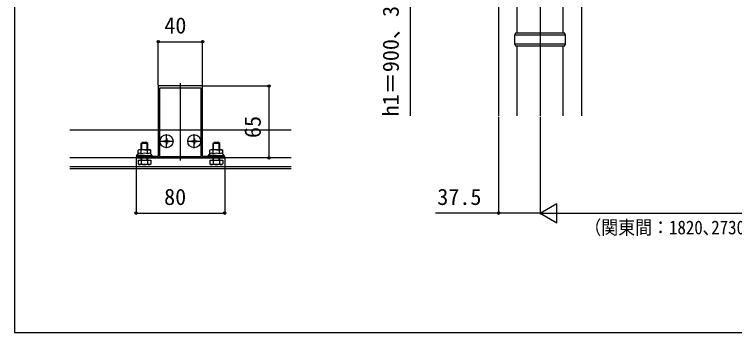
# Model space of a CAD drawing. Units: millimetres, scale not verified. Extents: x -875 to 875, y -1304 to 1296.
# Drawn here: x -875 to -224, y -1304 to -1016 of the extents above; entities that cross this region are included whole.
import ezdxf
from ezdxf.enums import TextEntityAlignment as Align

# ---------------------------------------------------------------- set-up
doc = ezdxf.new("R2010")
doc.units = ezdxf.units.MM
doc.header["$LTSCALE"] = 8
for name, color, linetype in [('0-2_YKK_11', 7, 'Continuous'), ('0-4_YKK_12', 2, 'Continuous'), ('0-5_YKK_13', 4, 'Continuous'), ('0-6_YKK_D', 6, 'Continuous'), ('0-7_YKK_ZWAK', 7, 'Continuous')]:
    doc.layers.add(name, color=color, linetype=linetype)
doc.styles.add('ＭＳ ゴシック', font='')
doc.styles.get('ＭＳ ゴシック').set_extended_font_data('MS Gothic')

msp = doc.modelspace()

# ---------------------------------------------------------------- linework, layer by layer
at = {"layer": '0-2_YKK_11'}
for points in [[(-765, -1146.1), (-685, -1146.1), (-685, -1144.8), (-692.042, -1144.8), (-692.225, -1144.92), (-692.775, -1144.92), (-692.958, -1144.8), (-705, -1144.8), (-705, -1081.1), (-724.542, -1081.1), (-724.725, -1081.22), (-725.275, -1081.22), (-725.458, -1081.1), (-745, -1081.1), (-745, -1144.8), (-757.042, -1144.8), (-757.225, -1144.92), (-757.775, -1144.92), (-757.958, -1144.8), (-765, -1144.8)], [(-706.1, -1144.8), (-706.1, -1083.1), (-743.9, -1083.1), (-743.9, -1144.8)]]:
    msp.add_lwpolyline(points, close=True, dxfattribs=at)
at = {"layer": '0-4_YKK_12'}
for p, q in [((-400, -237.1), (-400, -1108.1)), ((-437.5, -256.1), (-437.5, -1108.1)), ((-362.5, -961.187), (-362.5, -1108.1)), ((-725, -1148.6), (-725, -1078.6)), ((-745, -1121.1), (-825, -1121.1)), ((-706.1, -1121.1), (-743.9, -1121.1)), ((-625, -1121.1), (-705, -1121.1)), ((-625, -1146.1), (-825, -1146.1)), ((-625, -1154.1), (-825, -1154.1)), ((-625, -1156.1), (-825, -1156.1))]:
    msp.add_line(p, q, dxfattribs=at)
at = {"layer": '0-5_YKK_13'}
for p, q in [((-421, -972.532), (-421, -1033.1)), ((-379, -1033.1), (-379, -972.532)), ((-422, -1033.1), (-423, -1035.1)), ((-422, -1033.1), (-378, -1033.1)), ((-377, -1035.1), (-378, -1033.1)), ((-423, -1035.1), (-423, -1043.1)), ((-377, -1035.1), (-423, -1035.1)), ((-377, -1043.1), (-377, -1035.1)), ((-423, -1043.1), (-422, -1045.1)), ((-423, -1043.1), (-377, -1043.1)), ((-378, -1045.1), (-422, -1045.1)), ((-421, -1045.1), (-421, -1108.1)), ((-379, -1108.1), (-379, -1045.1)), ((-378, -1045.1), (-377, -1043.1)), ((-737.5, -1137.4), (-737.5, -1124.8)), ((-712.5, -1137.4), (-712.5, -1124.8)), ((-743.8, -1131.1), (-731.2, -1131.1)), ((-740, -1130.75), (-740, -1131.45)), ((-740, -1130.75), (-738.35, -1130.75)), ((-740, -1131.45), (-738.35, -1131.45)), ((-737.85, -1128.6), (-737.15, -1128.6)), ((-737.85, -1128.6), (-737.85, -1130.25)), ((-737.85, -1131.95), (-737.85, -1133.6)), ((-737.15, -1128.6), (-737.15, -1130.25)), ((-737.15, -1131.95), (-737.15, -1133.6)), ((-736.65, -1130.75), (-735, -1130.75)), ((-736.65, -1131.45), (-735, -1131.45)), ((-735, -1130.75), (-735, -1131.45)), ((-718.8, -1131.1), (-706.2, -1131.1)), ((-715, -1130.75), (-715, -1131.45)), ((-715, -1130.75), (-713.35, -1130.75)), ((-715, -1131.45), (-713.35, -1131.45)), ((-712.85, -1128.6), (-712.15, -1128.6)), ((-712.85, -1128.6), (-712.85, -1130.25)), ((-712.85, -1131.95), (-712.85, -1133.6)), ((-712.15, -1128.6), (-712.15, -1130.25)), ((-712.15, -1131.95), (-712.15, -1133.6)), ((-711.65, -1130.75), (-710, -1130.75)), ((-711.65, -1131.45), (-710, -1131.45)), ((-710, -1130.75), (-710, -1131.45)), ((-762.5, -1138.8), (-763.274, -1139.247)), ((-757.5, -1138.8), (-762.5, -1138.8)), ((-754.5, -1133.1), (-760.5, -1133.1)), ((-759.96, -1138.8), (-759.96, -1132.56)), ((-757.5, -1138.8), (-752.5, -1138.8)), ((-755.04, -1138.8), (-755.04, -1132.56)), ((-752.5, -1138.8), (-751.726, -1139.247)), ((-737.85, -1133.6), (-737.15, -1133.6)), ((-712.85, -1133.6), (-712.15, -1133.6)), ((-697.5, -1138.8), (-698.274, -1139.247)), ((-692.5, -1138.8), (-697.5, -1138.8)), ((-689.5, -1133.1), (-695.5, -1133.1)), ((-694.96, -1138.8), (-694.96, -1132.56)), ((-692.5, -1138.8), (-687.5, -1138.8)), ((-690.04, -1138.8), (-690.04, -1132.56)), ((-687.5, -1138.8), (-686.726, -1139.247)), ((-764.5, -1144.8), (-764.5, -1144)), ((-757.5, -1144.8), (-764.5, -1144.8)), ((-763.274, -1142.4), (-763.274, -1139.247)), ((-760.387, -1142.4), (-760.387, -1139.247)), ((-757.5, -1144.8), (-750.5, -1144.8)), ((-754.613, -1142.4), (-754.613, -1139.247)), ((-751.726, -1142.4), (-751.726, -1139.247)), ((-750.5, -1144.8), (-750.5, -1144)), ((-699.5, -1144.8), (-699.5, -1144)), ((-692.5, -1144.8), (-699.5, -1144.8)), ((-698.274, -1142.4), (-698.274, -1139.247)), ((-695.387, -1142.4), (-695.387, -1139.247)), ((-692.5, -1144.8), (-685.5, -1144.8)), ((-689.613, -1142.4), (-689.613, -1139.247)), ((-686.726, -1142.4), (-686.726, -1139.247)), ((-685.5, -1144.8), (-685.5, -1144)), ((-763.274, -1148.1), (-763.274, -1151.654)), ((-762.5, -1152.1), (-763.274, -1151.654)), ((-760.5, -1148.1), (-760.5, -1146.1)), ((-760.387, -1148.1), (-760.387, -1151.654)), ((-759.96, -1148.1), (-759.96, -1146.1)), ((-755.04, -1148.1), (-755.04, -1146.1)), ((-754.613, -1148.1), (-754.613, -1151.654)), ((-754.5, -1148.1), (-754.5, -1146.1)), ((-752.5, -1152.1), (-751.726, -1151.654)), ((-698.274, -1148.1), (-698.274, -1151.654)), ((-697.5, -1152.1), (-698.274, -1151.654)), ((-695.5, -1148.1), (-695.5, -1146.1)), ((-695.387, -1148.1), (-695.387, -1151.654)), ((-694.96, -1148.1), (-694.96, -1146.1)), ((-690.04, -1148.1), (-690.04, -1146.1)), ((-689.613, -1148.1), (-689.613, -1151.654)), ((-689.5, -1148.1), (-689.5, -1146.1)), ((-687.5, -1152.1), (-686.726, -1151.654)), ((-752.5, -1152.1), (-762.5, -1152.1)), ((-687.5, -1152.1), (-697.5, -1152.1))]:
    msp.add_line(p, q, dxfattribs=at)
for points in [[(-760.5, -1138.8), (-760.5, -1133.1), (-759.5, -1132.1)], [(-754.5, -1138.8), (-754.5, -1133.1), (-755.5, -1132.1), (-759.5, -1132.1)], [(-695.5, -1138.8), (-695.5, -1133.1), (-694.5, -1132.1)], [(-689.5, -1138.8), (-689.5, -1133.1), (-690.5, -1132.1), (-694.5, -1132.1)], [(-757.5, -1144), (-764.5, -1144), (-763.274, -1142.4)], [(-757.5, -1144), (-750.5, -1144), (-751.726, -1142.4)], [(-692.5, -1144), (-699.5, -1144), (-698.274, -1142.4)], [(-692.5, -1144), (-685.5, -1144), (-686.726, -1142.4)], [(-763.274, -1148.1), (-751.726, -1148.1), (-751.726, -1151.654)], [(-698.274, -1148.1), (-686.726, -1148.1), (-686.726, -1151.654)]]:
    msp.add_lwpolyline(points, dxfattribs=at)
for centre in [(-737.5, -1131.1), (-712.5, -1131.1)]:
    msp.add_circle(centre, 5.9, dxfattribs=at)
for centre, radius, start, end in [((-738.35, -1130.25), 0.5, 270, 0), ((-738.35, -1131.95), 0.5, 0, 90), ((-736.65, -1130.25), 0.5, 180, 270), ((-736.65, -1131.95), 0.5, 90, 180), ((-713.35, -1130.25), 0.5, 270, 0), ((-713.35, -1131.95), 0.5, 0, 90), ((-711.65, -1130.25), 0.5, 180, 270), ((-711.65, -1131.95), 0.5, 90, 180), ((-761.83, -1141.356), 2.556, 55.61575, 124.38425), ((-757.5, -1148.354), 9.553, 90, 107.58795), ((-757.5, -1148.354), 9.553, 72.41205, 90), ((-753.17, -1141.356), 2.556, 55.61575, 124.38425), ((-696.83, -1141.356), 2.556, 55.61575, 124.38425), ((-692.5, -1148.354), 9.553, 90, 107.58795), ((-692.5, -1148.354), 9.553, 72.41205, 90), ((-688.17, -1141.356), 2.556, 55.61575, 124.38425), ((-761.83, -1144.509), 2.556, 55.61575, 124.38425), ((-757.5, -1151.507), 9.553, 90, 107.58795), ((-757.5, -1151.507), 9.553, 72.41205, 90), ((-753.17, -1144.509), 2.556, 55.61575, 124.38425), ((-696.83, -1144.509), 2.556, 55.61575, 124.38425), ((-692.5, -1151.507), 9.553, 90, 107.58795), ((-692.5, -1151.507), 9.553, 72.41205, 90), ((-688.17, -1144.509), 2.556, 55.61575, 124.38425), ((-761.83, -1149.544), 2.556, 235.61575, 304.38425), ((-757.5, -1142.547), 9.553, 252.41205, 287.58795), ((-753.17, -1149.544), 2.556, 235.61575, 304.38425), ((-696.83, -1149.544), 2.556, 235.61575, 304.38425), ((-692.5, -1142.547), 9.553, 252.41205, 287.58795), ((-688.17, -1149.544), 2.556, 235.61575, 304.38425)]:
    msp.add_arc(centre, radius, start, end, dxfattribs=at)
for centre, start_param, end_param in [((-763, -1144), 3.1415927, 4.712389), ((-752, -1144), 4.712389, 6.2831853), ((-698, -1144), 3.1415927, 4.712389), ((-687, -1144), 4.712389, 6.2831853)]:
    msp.add_ellipse(centre, major_axis=(1.5, 0), ratio=0.533333, start_param=start_param, end_param=end_param, dxfattribs=at)
at = {"layer": '0-6_YKK_D'}
for p, q in [((-517.5, -851.6), (-517.5, -1108.1)), ((-745, -1080.4), (-745, -1040.1)), ((-745, -1041.1), (-705, -1041.1)), ((-705, -1080.4), (-705, -1040.1)), ((-704.3, -1081.1), (-644, -1081.1)), ((-645, -1081.1), (-645, -1146.1)), ((-437.5, -1109.1), (-437.5, -1197.1)), ((-400, -1109.1), (-400, -1197.1)), ((-400, -1109.1), (-400, -1197.1)), ((-765, -1146.8), (-765, -1197.1)), ((-685, -1146.8), (-685, -1197.1)), ((-400, -1196.1), (-384.845, -1187.35)), ((-384.845, -1204.85), (-384.845, -1187.35)), ((-765, -1196.1), (-685, -1196.1)), ((-400, -1196.1), (-384.845, -1204.85)), ((-400, -1196.1), (-369.689, -1196.1)), ((-382.5, -1196.1), (582.5, -1196.1))]:
    msp.add_line(p, q, dxfattribs=at)
msp.add_lwpolyline([(-400, -1196.1), (-437.5, -1196.1), (-494.391, -1196.1)], dxfattribs=at)
for centre in [(-745, -1041.1), (-705, -1041.1), (-645, -1081.1), (-645, -1146.1), (-765, -1196.1), (-685, -1196.1), (-437.5, -1196.1)]:
    msp.add_circle(centre, 1.075, dxfattribs=at)
at = {"layer": '0-7_YKK_ZWAK'}
msp.add_line((-875, 1245.9), (-875, -1304.1), dxfattribs=at)
msp.add_lwpolyline([(-875, -1304.1), (875, -1304.1), (875, 1245.9)], dxfattribs=at)

# ---------------------------------------------------------------- texts
at = {"layer": '0-6_YKK_D', "style": 'ＭＳ ゴシック'}
for s, p in [('h1＝900、3330、3930', (-523.227, -1108.6)), ('65', (-648, -1128.202))]:
    msp.add_text(s, height=14.66, rotation=90, dxfattribs=at).set_placement(p, align=Align.BOTTOM_LEFT)
for s, p in [('40', (-739.545, -1038.1)), ('80', (-739.716, -1193.1)), ('37.5', (-492.868, -1193.1))]:
    msp.add_text(s, height=14.66, dxfattribs=at).set_placement(p, align=Align.BOTTOM_LEFT)
at = {"layer": '0-6_YKK_D', "style": 'ＭＳ ゴシック', "width": 0.9}
msp.add_text('（関東間：1820､2730､3640､4550､MM：2000､3000､4000､5000､九州・四国間：1910､2865､3820､4775）', height=12.46, dxfattribs=at).set_placement((-359.956, -1218.998), align=Align.BOTTOM_LEFT)

doc.saveas('drawing.dxf')
